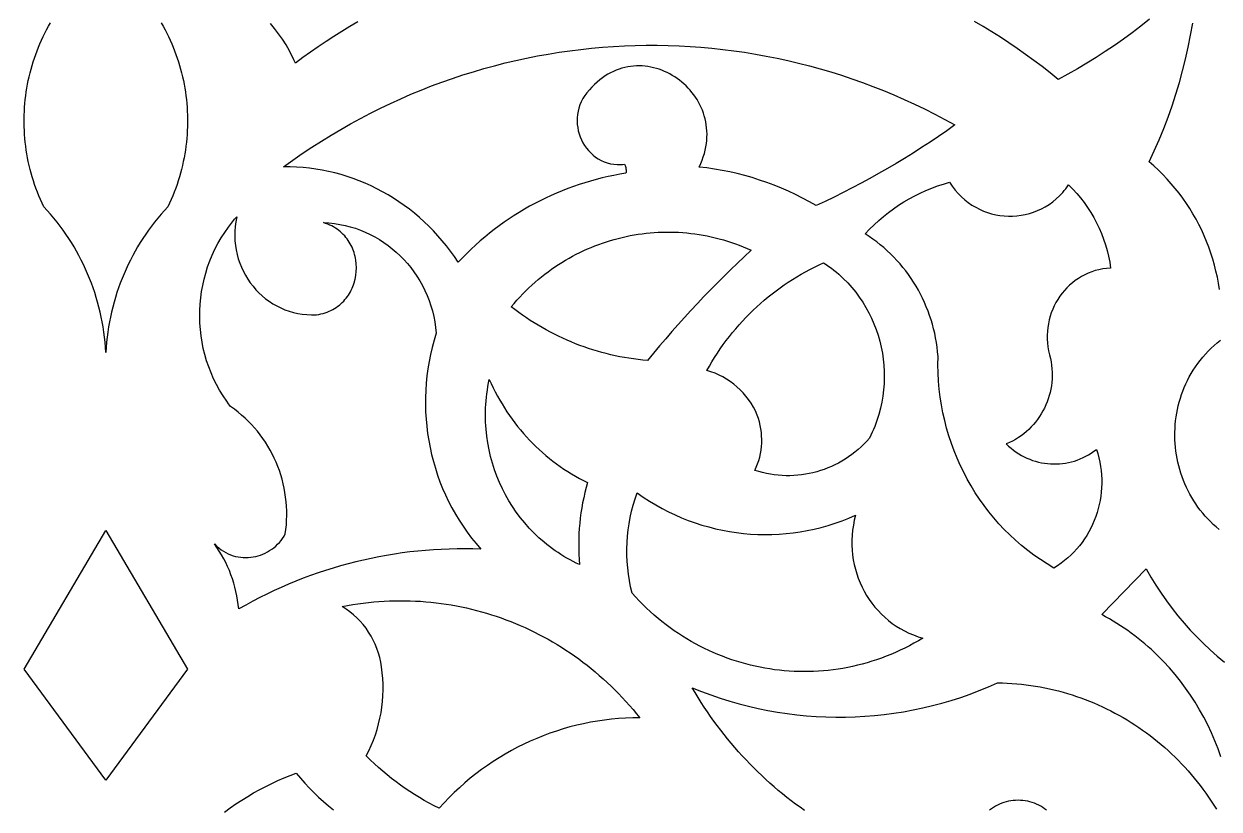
# Model space of a CAD drawing. Extents: x 1908 to 3442, y -299 to 721.
# Drawn here: x 3222.5 to 3283.7, y 173.3 to 213.5 of the extents above; entities that cross this region are included whole.
import ezdxf

# ---------------------------------------------------------------- set-up
doc = ezdxf.new("R2010")
doc.units = 0
doc.layers.add('BITMAP_LAYER', color=18, linetype='CONTINUOUS')

msp = doc.modelspace()

# ---------------------------------------------------------------- linework, layer by layer
at = {"layer": 'BITMAP_LAYER'}
msp.add_lwpolyline([(3226.678, 292.446, 0.414214), (3151.678, 217.446, 0.414214), (3226.678, 142.446, 0.414214), (3301.678, 217.446, 0.414214)], format="xyb", close=True, dxfattribs=at)
for points in [[(3229.517, 213.56), (3229.615, 213.387), (3229.71, 213.212), (3229.801, 213.035), (3229.888, 212.857), (3229.971, 212.677), (3230.051, 212.495), (3230.128, 212.312), (3230.2, 212.128), (3230.269, 211.942), (3230.334, 211.755), (3230.395, 211.567), (3230.453, 211.378), (3230.507, 211.187), (3230.557, 210.996), (3230.604, 210.803), (3230.646, 210.61), (3230.685, 210.415), (3230.72, 210.22), (3230.751, 210.025), (3230.778, 209.828), (3230.802, 209.632), (3230.822, 209.434), (3230.837, 209.236), (3230.849, 209.038), (3230.857, 208.839), (3230.861, 208.64), (3230.862, 208.441), (3230.858, 208.242), (3230.85, 208.043), (3230.838, 207.843), (3230.823, 207.644), (3230.803, 207.445), (3230.78, 207.246), (3230.752, 207.047), (3230.72, 206.849), (3230.685, 206.651), (3230.645, 206.453), (3230.601, 206.256), (3230.554, 206.059), (3230.502, 205.863), (3230.446, 205.668), (3230.386, 205.474), (3230.322, 205.28), (3230.254, 205.087), (3230.181, 204.895), (3230.105, 204.704), (3230.024, 204.514), (3229.939, 204.326), (3229.85, 204.138), (3229.675, 203.948), (3229.504, 203.755), (3229.337, 203.558), (3229.176, 203.357), (3229.018, 203.153), (3228.866, 202.946), (3228.718, 202.736), (3228.576, 202.522), (3228.437, 202.305), (3228.304, 202.086), (3228.176, 201.863), (3228.053, 201.638), (3227.934, 201.409), (3227.821, 201.179), (3227.712, 200.946), (3227.609, 200.71), (3227.511, 200.472), (3227.418, 200.232), (3227.33, 199.989), (3227.247, 199.745), (3227.17, 199.499), (3227.098, 199.25), (3227.031, 199), (3226.97, 198.748), (3226.914, 198.495), (3226.864, 198.24), (3226.819, 197.984), (3226.78, 197.726), (3226.746, 197.467), (3226.718, 197.207), (3226.695, 196.946), (3226.678, 196.684), (3226.66, 196.946), (3226.638, 197.207), (3226.61, 197.467), (3226.576, 197.726), (3226.537, 197.984), (3226.492, 198.24), (3226.441, 198.495), (3226.385, 198.748), (3226.324, 199), (3226.258, 199.25), (3226.186, 199.499), (3226.108, 199.745), (3226.026, 199.989), (3225.938, 200.232), (3225.845, 200.472), (3225.747, 200.71), (3225.643, 200.946), (3225.535, 201.179), (3225.421, 201.409), (3225.303, 201.638), (3225.18, 201.863), (3225.051, 202.086), (3224.918, 202.305), (3224.78, 202.522), (3224.637, 202.736), (3224.489, 202.946), (3224.337, 203.153), (3224.18, 203.357), (3224.018, 203.558), (3223.852, 203.755), (3223.681, 203.948), (3223.505, 204.138), (3223.416, 204.326), (3223.332, 204.514), (3223.251, 204.704), (3223.174, 204.895), (3223.102, 205.087), (3223.034, 205.28), (3222.97, 205.474), (3222.91, 205.668), (3222.854, 205.863), (3222.802, 206.059), (3222.754, 206.256), (3222.71, 206.453), (3222.671, 206.651), (3222.635, 206.849), (3222.604, 207.047), (3222.576, 207.246), (3222.552, 207.445), (3222.533, 207.644), (3222.517, 207.843), (3222.506, 208.043), (3222.498, 208.242), (3222.494, 208.441), (3222.494, 208.64), (3222.498, 208.839), (3222.506, 209.038), (3222.518, 209.236), (3222.534, 209.434), (3222.554, 209.632), (3222.577, 209.828), (3222.604, 210.025), (3222.636, 210.22), (3222.671, 210.415), (3222.709, 210.61), (3222.752, 210.803), (3222.798, 210.996), (3222.849, 211.187), (3222.902, 211.378), (3222.96, 211.567), (3223.022, 211.755), (3223.087, 211.942), (3223.155, 212.128), (3223.228, 212.312), (3223.304, 212.495), (3223.384, 212.677), (3223.468, 212.857), (3223.555, 213.035), (3223.646, 213.212), (3223.74, 213.387), (3223.838, 213.56)], [(3239.577, 213.615), (3239.166, 213.373), (3238.758, 213.125), (3238.354, 212.87), (3237.953, 212.609), (3237.555, 212.342), (3237.161, 212.068), (3236.77, 211.788), (3236.383, 211.502), (3236.31, 211.663), (3236.234, 211.822), (3236.156, 211.979), (3236.074, 212.133), (3235.902, 212.433), (3235.718, 212.723), (3235.523, 213.004), (3235.318, 213.273), (3235.102, 213.532)], [(3280.109, 213.745), (3279.669, 213.396), (3279.222, 213.056), (3278.769, 212.724), (3278.31, 212.402), (3277.845, 212.09), (3277.374, 211.786), (3276.897, 211.493), (3276.414, 211.208), (3275.926, 210.934), (3275.433, 210.669), (3275.023, 210.998), (3274.608, 211.321), (3274.189, 211.636), (3273.766, 211.943), (3273.339, 212.244), (3272.907, 212.537), (3272.472, 212.822), (3272.032, 213.1), (3271.589, 213.371), (3271.142, 213.633)], [(3283.691, 199.905), (3283.64, 200.221), (3283.581, 200.535), (3283.512, 200.847), (3283.434, 201.156), (3283.347, 201.463), (3283.251, 201.766), (3283.146, 202.066), (3283.032, 202.362), (3282.91, 202.654), (3282.779, 202.943), (3282.639, 203.227), (3282.491, 203.507), (3282.334, 203.782), (3282.169, 204.053), (3281.996, 204.318), (3281.815, 204.578), (3281.626, 204.833), (3281.429, 205.082), (3281.224, 205.325), (3281.011, 205.562), (3280.79, 205.793), (3280.562, 206.017), (3280.327, 206.235), (3280.084, 206.445), (3280.348, 207.008), (3280.598, 207.578), (3280.834, 208.153), (3281.056, 208.734), (3281.264, 209.319), (3281.458, 209.91), (3281.638, 210.505), (3281.804, 211.105), (3281.955, 211.708), (3282.092, 212.316), (3282.215, 212.926), (3282.323, 213.541)], [(3283.681, 187.615), (3283.526, 187.743), (3283.376, 187.876), (3283.232, 188.013), (3283.092, 188.155), (3282.959, 188.301), (3282.83, 188.45), (3282.707, 188.604), (3282.589, 188.76), (3282.477, 188.921), (3282.37, 189.084), (3282.269, 189.251), (3282.173, 189.421), (3282.083, 189.593), (3281.998, 189.769), (3281.919, 189.946), (3281.846, 190.126), (3281.778, 190.308), (3281.715, 190.492), (3281.659, 190.678), (3281.608, 190.865), (3281.562, 191.054), (3281.523, 191.244), (3281.489, 191.436), (3281.461, 191.628), (3281.439, 191.821), (3281.422, 192.015), (3281.412, 192.209), (3281.407, 192.404), (3281.408, 192.598), (3281.415, 192.793), (3281.428, 192.988), (3281.447, 193.182), (3281.472, 193.376), (3281.503, 193.569), (3281.54, 193.761), (3281.583, 193.952), (3281.632, 194.142), (3281.687, 194.331), (3281.748, 194.519), (3281.816, 194.704), (3281.889, 194.888), (3281.969, 195.07), (3282.055, 195.25), (3282.147, 195.427), (3282.245, 195.602), (3282.35, 195.775), (3282.461, 195.944), (3282.578, 196.111), (3282.702, 196.274), (3282.832, 196.434), (3282.968, 196.591), (3283.111, 196.744), (3283.26, 196.893), (3283.416, 197.039), (3283.578, 197.18), (3283.746, 197.317)], [(3283.765, 175.96), (3283.617, 176.38), (3283.455, 176.794), (3283.28, 177.201), (3283.091, 177.602), (3282.89, 177.995), (3282.675, 178.381), (3282.448, 178.759), (3282.209, 179.129), (3281.957, 179.49), (3281.694, 179.843), (3281.418, 180.186), (3281.131, 180.52), (3280.832, 180.844), (3280.523, 181.157), (3280.364, 181.31), (3280.202, 181.46), (3280.037, 181.608), (3279.87, 181.752), (3279.7, 181.894), (3279.528, 182.033), (3279.353, 182.169), (3279.175, 182.302), (3278.995, 182.432), (3278.813, 182.559), (3278.627, 182.683), (3278.44, 182.803), (3278.25, 182.921), (3278.057, 183.035), (3277.862, 183.146), (3277.665, 183.254), (3279.93, 185.6), (3280.174, 185.176), (3280.43, 184.761), (3280.697, 184.355), (3280.976, 183.957), (3281.265, 183.569), (3281.565, 183.19), (3281.876, 182.82), (3282.197, 182.46), (3282.528, 182.11), (3282.868, 181.77), (3283.219, 181.441), (3283.579, 181.122), (3283.948, 180.815)], [(3262.446, 173.218), (3262.217, 173.381), (3261.99, 173.548), (3261.765, 173.719), (3261.543, 173.892), (3261.322, 174.069), (3261.105, 174.249), (3260.89, 174.433), (3260.677, 174.62), (3260.467, 174.81), (3260.259, 175.003), (3260.054, 175.2), (3259.852, 175.399), (3259.652, 175.602), (3259.455, 175.808), (3259.261, 176.017), (3259.069, 176.229), (3258.881, 176.444), (3258.695, 176.662), (3258.512, 176.884), (3258.332, 177.108), (3258.155, 177.335), (3257.981, 177.565), (3257.81, 177.798), (3257.642, 178.034), (3257.478, 178.273), (3257.316, 178.514), (3257.158, 178.758), (3257.003, 179.006), (3256.851, 179.255), (3256.702, 179.508), (3257.176, 179.318), (3257.652, 179.141), (3258.132, 178.977), (3258.615, 178.825), (3259.1, 178.686), (3259.587, 178.56), (3260.077, 178.447), (3260.569, 178.347), (3261.062, 178.259), (3261.556, 178.184), (3262.052, 178.122), (3262.549, 178.072), (3263.047, 178.036), (3263.545, 178.012), (3264.043, 178), (3264.542, 178.002), (3265.04, 178.016), (3265.538, 178.043), (3266.035, 178.083), (3266.531, 178.135), (3267.026, 178.2), (3267.52, 178.278), (3268.012, 178.369), (3268.503, 178.472), (3268.991, 178.588), (3269.477, 178.717), (3269.961, 178.858), (3270.442, 179.012), (3270.919, 179.179), (3271.394, 179.358), (3271.865, 179.55), (3272.333, 179.755), (3272.579, 179.75), (3272.824, 179.74), (3273.068, 179.726), (3273.311, 179.707), (3273.553, 179.684), (3273.794, 179.657), (3274.034, 179.624), (3274.274, 179.588), (3274.512, 179.547), (3274.748, 179.501), (3274.984, 179.452), (3275.218, 179.398), (3275.451, 179.34), (3275.683, 179.277), (3275.913, 179.211), (3276.142, 179.14), (3276.369, 179.065), (3276.594, 178.986), (3276.818, 178.904), (3277.041, 178.817), (3277.261, 178.726), (3277.48, 178.631), (3277.697, 178.532), (3277.912, 178.429), (3278.126, 178.323), (3278.337, 178.212), (3278.546, 178.098), (3278.753, 177.98), (3278.959, 177.858), (3279.162, 177.733), (3279.363, 177.604), (3279.561, 177.471), (3279.758, 177.335), (3279.952, 177.195), (3280.143, 177.052), (3280.333, 176.905), (3280.519, 176.755), (3280.703, 176.601), (3280.885, 176.444), (3281.064, 176.283), (3281.241, 176.119), (3281.414, 175.952), (3281.585, 175.782), (3281.753, 175.608), (3281.918, 175.431), (3282.081, 175.251), (3282.24, 175.068), (3282.397, 174.882), (3282.55, 174.692), (3282.7, 174.5), (3282.847, 174.304), (3282.991, 174.106), (3283.132, 173.905), (3283.269, 173.7), (3283.403, 173.493), (3283.534, 173.283)], [(3232.752, 173.135), (3233.042, 173.348), (3233.337, 173.552), (3233.636, 173.748), (3233.94, 173.936), (3234.246, 174.116), (3234.555, 174.287), (3234.865, 174.45), (3235.177, 174.603), (3235.488, 174.748), (3235.799, 174.884), (3236.109, 175.01), (3236.416, 175.127), (3236.636, 174.87), (3236.861, 174.62), (3237.093, 174.376), (3237.33, 174.138), (3237.573, 173.907), (3237.821, 173.682), (3238.075, 173.464), (3238.334, 173.253)], [(3274.837, 173.24), (3274.741, 173.31), (3274.642, 173.376), (3274.54, 173.437), (3274.435, 173.492), (3274.328, 173.543), (3274.217, 173.588), (3274.104, 173.628), (3273.988, 173.661), (3273.871, 173.69), (3273.751, 173.712), (3273.629, 173.728), (3273.505, 173.738), (3273.38, 173.741), (3273.255, 173.738), (3273.131, 173.728), (3273.009, 173.712), (3272.889, 173.69), (3272.772, 173.661), (3272.656, 173.628), (3272.543, 173.588), (3272.432, 173.543), (3272.325, 173.492), (3272.22, 173.437), (3272.118, 173.376), (3272.019, 173.31), (3271.923, 173.24)]]:
    msp.add_lwpolyline(points, dxfattribs=at)
for points in [[(3255.465, 212.404), (3256.025, 212.384), (3256.585, 212.354), (3257.145, 212.314), (3257.704, 212.265), (3258.263, 212.205), (3258.821, 212.135), (3259.378, 212.055), (3259.934, 211.964), (3260.489, 211.864), (3261.043, 211.754), (3261.596, 211.634), (3262.147, 211.504), (3262.696, 211.363), (3263.244, 211.213), (3263.79, 211.052), (3264.334, 210.881), (3264.875, 210.7), (3265.415, 210.509), (3265.952, 210.308), (3266.486, 210.097), (3267.018, 209.875), (3267.547, 209.644), (3268.074, 209.402), (3268.597, 209.15), (3269.117, 208.888), (3269.633, 208.616), (3270.147, 208.333), (3269.725, 208.035), (3269.301, 207.742), (3268.873, 207.455), (3268.442, 207.172), (3268.008, 206.895), (3267.571, 206.623), (3267.131, 206.357), (3266.688, 206.095), (3266.242, 205.839), (3265.793, 205.589), (3265.342, 205.344), (3264.887, 205.104), (3264.43, 204.87), (3263.971, 204.641), (3263.508, 204.418), (3263.043, 204.2), (3262.696, 204.398), (3262.343, 204.587), (3261.987, 204.766), (3261.626, 204.936), (3261.262, 205.095), (3260.894, 205.244), (3260.522, 205.384), (3260.148, 205.513), (3259.77, 205.633), (3259.389, 205.742), (3259.005, 205.841), (3258.619, 205.929), (3258.23, 206.007), (3257.839, 206.075), (3257.447, 206.133), (3257.052, 206.179), (3257.133, 206.353), (3257.204, 206.526), (3257.265, 206.698), (3257.318, 206.869), (3257.362, 207.039), (3257.397, 207.208), (3257.424, 207.375), (3257.442, 207.541), (3257.452, 207.706), (3257.455, 207.868), (3257.45, 208.029), (3257.437, 208.188), (3257.417, 208.344), (3257.39, 208.498), (3257.356, 208.65), (3257.316, 208.799), (3257.269, 208.945), (3257.216, 209.088), (3257.157, 209.229), (3257.092, 209.366), (3257.021, 209.5), (3256.944, 209.63), (3256.863, 209.757), (3256.776, 209.88), (3256.685, 209.999), (3256.589, 210.114), (3256.488, 210.225), (3256.383, 210.332), (3256.274, 210.434), (3256.161, 210.532), (3256.045, 210.625), (3255.925, 210.713), (3255.802, 210.796), (3255.675, 210.874), (3255.546, 210.947), (3255.414, 211.014), (3255.28, 211.076), (3255.143, 211.132), (3255.004, 211.182), (3254.863, 211.227), (3254.721, 211.265), (3254.577, 211.297), (3254.432, 211.322), (3254.286, 211.341), (3254.139, 211.353), (3253.991, 211.359), (3253.843, 211.357), (3253.694, 211.349), (3253.545, 211.333), (3253.397, 211.309), (3253.249, 211.279), (3253.101, 211.24), (3252.954, 211.194), (3252.807, 211.14), (3252.662, 211.078), (3252.519, 211.007), (3252.376, 210.928), (3252.236, 210.841), (3252.097, 210.745), (3251.96, 210.64), (3251.826, 210.527), (3251.694, 210.404), (3251.565, 210.272), (3251.439, 210.131), (3251.311, 209.986), (3251.199, 209.837), (3251.101, 209.682), (3251.018, 209.523), (3250.949, 209.362), (3250.894, 209.197), (3250.852, 209.031), (3250.823, 208.863), (3250.808, 208.696), (3250.804, 208.528), (3250.813, 208.361), (3250.834, 208.196), (3250.867, 208.033), (3250.91, 207.873), (3250.965, 207.717), (3251.029, 207.566), (3251.105, 207.419), (3251.19, 207.278), (3251.284, 207.144), (3251.388, 207.017), (3251.5, 206.898), (3251.622, 206.788), (3251.751, 206.687), (3251.888, 206.596), (3252.033, 206.516), (3252.185, 206.448), (3252.344, 206.391), (3252.51, 206.348), (3252.682, 206.317), (3252.859, 206.302), (3253.043, 206.301), (3253.136, 206.306), (3253.231, 206.316), (3253.257, 206.263), (3253.278, 206.208), (3253.294, 206.151), (3253.305, 206.093), (3253.311, 206.035), (3253.312, 205.976), (3253.308, 205.917), (3253.299, 205.859), (3252.994, 205.808), (3252.69, 205.752), (3252.387, 205.689), (3252.087, 205.619), (3251.788, 205.544), (3251.491, 205.462), (3251.196, 205.374), (3250.903, 205.28), (3250.612, 205.18), (3250.324, 205.074), (3250.037, 204.962), (3249.753, 204.844), (3249.472, 204.72), (3249.193, 204.59), (3248.917, 204.454), (3248.644, 204.313), (3248.373, 204.166), (3248.106, 204.013), (3247.841, 203.854), (3247.579, 203.691), (3247.321, 203.521), (3247.066, 203.346), (3246.814, 203.166), (3246.565, 202.98), (3246.32, 202.789), (3246.079, 202.592), (3245.841, 202.39), (3245.608, 202.183), (3245.378, 201.971), (3245.151, 201.754), (3244.929, 201.532), (3244.711, 201.304), (3244.521, 201.59), (3244.322, 201.868), (3244.116, 202.138), (3243.902, 202.401), (3243.682, 202.656), (3243.454, 202.903), (3243.22, 203.142), (3242.979, 203.373), (3242.732, 203.596), (3242.478, 203.811), (3242.219, 204.016), (3241.954, 204.214), (3241.683, 204.403), (3241.407, 204.583), (3241.127, 204.753), (3240.841, 204.915), (3240.55, 205.068), (3240.255, 205.212), (3239.956, 205.346), (3239.653, 205.471), (3239.346, 205.586), (3239.036, 205.691), (3238.722, 205.787), (3238.404, 205.872), (3238.084, 205.948), (3237.761, 206.013), (3237.436, 206.068), (3237.108, 206.113), (3236.778, 206.147), (3236.446, 206.17), (3236.112, 206.183), (3235.777, 206.185), (3236.254, 206.529), (3236.735, 206.864), (3237.221, 207.189), (3237.711, 207.504), (3238.206, 207.81), (3238.704, 208.106), (3239.206, 208.392), (3239.712, 208.668), (3240.222, 208.935), (3240.736, 209.191), (3241.252, 209.438), (3241.772, 209.676), (3242.296, 209.903), (3242.822, 210.121), (3243.351, 210.329), (3243.883, 210.527), (3244.417, 210.715), (3244.954, 210.893), (3245.494, 211.062), (3246.036, 211.221), (3246.579, 211.369), (3247.125, 211.508), (3247.673, 211.638), (3248.222, 211.757), (3248.773, 211.866), (3249.326, 211.966), (3249.88, 212.055), (3250.435, 212.135), (3250.991, 212.205), (3251.548, 212.264), (3252.106, 212.314), (3252.665, 212.354), (3253.224, 212.384), (3253.784, 212.404), (3254.344, 212.414), (3254.904, 212.414)], [(3269.938, 205.293), (3270.009, 205.192), (3270.156, 204.999), (3270.313, 204.82), (3270.478, 204.653), (3270.651, 204.499), (3270.831, 204.358), (3271.017, 204.23), (3271.209, 204.115), (3271.407, 204.012), (3271.609, 203.923), (3271.815, 203.846), (3272.025, 203.783), (3272.238, 203.733), (3272.452, 203.695), (3272.668, 203.671), (3272.885, 203.659), (3273.102, 203.661), (3273.319, 203.676), (3273.535, 203.704), (3273.75, 203.744), (3273.962, 203.798), (3274.171, 203.866), (3274.377, 203.946), (3274.578, 204.039), (3274.775, 204.146), (3274.967, 204.265), (3275.153, 204.398), (3275.332, 204.544), (3275.503, 204.704), (3275.667, 204.876), (3275.746, 204.968), (3275.823, 205.062), (3275.897, 205.16), (3275.969, 205.261), (3276.184, 205.047), (3276.389, 204.823), (3276.584, 204.592), (3276.768, 204.353), (3276.942, 204.106), (3277.106, 203.852), (3277.259, 203.591), (3277.4, 203.323), (3277.531, 203.05), (3277.65, 202.771), (3277.758, 202.487), (3277.854, 202.198), (3277.938, 201.904), (3278.01, 201.606), (3278.07, 201.304), (3278.117, 200.999), (3277.914, 200.984), (3277.716, 200.957), (3277.522, 200.919), (3277.333, 200.87), (3277.148, 200.81), (3276.969, 200.74), (3276.795, 200.66), (3276.627, 200.571), (3276.465, 200.472), (3276.309, 200.365), (3276.16, 200.249), (3276.017, 200.125), (3275.882, 199.994), (3275.753, 199.855), (3275.633, 199.71), (3275.52, 199.558), (3275.415, 199.4), (3275.318, 199.236), (3275.23, 199.067), (3275.151, 198.893), (3275.082, 198.714), (3275.021, 198.531), (3274.97, 198.344), (3274.93, 198.154), (3274.899, 197.961), (3274.879, 197.765), (3274.87, 197.567), (3274.871, 197.367), (3274.884, 197.165), (3274.909, 196.963), (3274.945, 196.759), (3274.994, 196.555), (3275.036, 196.378), (3275.071, 196.201), (3275.096, 196.024), (3275.114, 195.847), (3275.124, 195.671), (3275.125, 195.495), (3275.119, 195.321), (3275.105, 195.147), (3275.084, 194.975), (3275.055, 194.805), (3275.019, 194.637), (3274.975, 194.471), (3274.925, 194.307), (3274.867, 194.147), (3274.803, 193.989), (3274.732, 193.834), (3274.654, 193.683), (3274.57, 193.535), (3274.479, 193.392), (3274.382, 193.252), (3274.279, 193.117), (3274.17, 192.987), (3274.055, 192.862), (3273.935, 192.742), (3273.808, 192.627), (3273.676, 192.518), (3273.539, 192.415), (3273.397, 192.318), (3273.249, 192.228), (3273.096, 192.144), (3272.938, 192.067), (3272.776, 191.997), (3272.896, 191.882), (3273.02, 191.774), (3273.148, 191.673), (3273.28, 191.578), (3273.414, 191.491), (3273.551, 191.41), (3273.691, 191.335), (3273.834, 191.268), (3273.979, 191.207), (3274.126, 191.153), (3274.274, 191.106), (3274.424, 191.066), (3274.576, 191.032), (3274.728, 191.006), (3274.881, 190.986), (3275.035, 190.973), (3275.19, 190.967), (3275.344, 190.968), (3275.499, 190.976), (3275.653, 190.991), (3275.807, 191.013), (3275.959, 191.042), (3276.111, 191.078), (3276.262, 191.12), (3276.411, 191.17), (3276.559, 191.227), (3276.704, 191.291), (3276.848, 191.362), (3276.989, 191.44), (3277.127, 191.525), (3277.263, 191.618), (3277.395, 191.717), (3277.463, 191.5), (3277.52, 191.282), (3277.568, 191.064), (3277.607, 190.844), (3277.636, 190.625), (3277.655, 190.405), (3277.666, 190.186), (3277.667, 189.967), (3277.659, 189.749), (3277.642, 189.532), (3277.617, 189.317), (3277.582, 189.104), (3277.539, 188.892), (3277.488, 188.683), (3277.428, 188.476), (3277.36, 188.272), (3277.283, 188.072), (3277.198, 187.875), (3277.106, 187.681), (3277.005, 187.492), (3276.897, 187.307), (3276.78, 187.126), (3276.657, 186.951), (3276.525, 186.78), (3276.387, 186.615), (3276.241, 186.456), (3276.087, 186.303), (3275.927, 186.156), (3275.76, 186.016), (3275.586, 185.882), (3275.405, 185.756), (3275.217, 185.637), (3274.867, 185.847), (3274.526, 186.068), (3274.194, 186.3), (3273.871, 186.543), (3273.558, 186.797), (3273.254, 187.06), (3272.96, 187.334), (3272.676, 187.617), (3272.402, 187.909), (3272.139, 188.21), (3271.885, 188.52), (3271.643, 188.838), (3271.411, 189.165), (3271.19, 189.498), (3270.98, 189.84), (3270.782, 190.188), (3270.595, 190.543), (3270.42, 190.904), (3270.256, 191.272), (3270.105, 191.645), (3269.965, 192.024), (3269.838, 192.408), (3269.724, 192.797), (3269.622, 193.191), (3269.533, 193.588), (3269.457, 193.99), (3269.394, 194.395), (3269.345, 194.804), (3269.309, 195.215), (3269.287, 195.629), (3269.278, 196.046), (3269.284, 196.465), (3269.263, 196.707), (3269.235, 196.948), (3269.2, 197.188), (3269.158, 197.425), (3269.11, 197.66), (3269.055, 197.894), (3268.993, 198.124), (3268.925, 198.353), (3268.85, 198.579), (3268.77, 198.802), (3268.683, 199.022), (3268.589, 199.239), (3268.49, 199.454), (3268.385, 199.665), (3268.274, 199.872), (3268.156, 200.076), (3268.034, 200.276), (3267.905, 200.473), (3267.771, 200.666), (3267.632, 200.854), (3267.487, 201.039), (3267.336, 201.219), (3267.181, 201.394), (3267.02, 201.565), (3266.854, 201.731), (3266.683, 201.893), (3266.507, 202.049), (3266.326, 202.2), (3266.141, 202.346), (3265.95, 202.487), (3265.755, 202.622), (3265.556, 202.751), (3265.779, 202.987), (3266.01, 203.215), (3266.247, 203.434), (3266.492, 203.644), (3266.743, 203.844), (3267, 204.035), (3267.264, 204.217), (3267.533, 204.389), (3267.808, 204.551), (3268.089, 204.703), (3268.375, 204.845), (3268.665, 204.977), (3268.96, 205.098), (3269.26, 205.209), (3269.563, 205.308), (3269.871, 205.397)], [(3233.33, 203.379), (3233.298, 203.131), (3233.28, 202.885), (3233.277, 202.642), (3233.288, 202.402), (3233.312, 202.164), (3233.349, 201.931), (3233.399, 201.701), (3233.461, 201.476), (3233.535, 201.256), (3233.621, 201.042), (3233.718, 200.833), (3233.826, 200.631), (3233.945, 200.436), (3234.074, 200.248), (3234.213, 200.068), (3234.361, 199.896), (3234.518, 199.733), (3234.683, 199.579), (3234.857, 199.434), (3235.04, 199.3), (3235.229, 199.176), (3235.426, 199.063), (3235.629, 198.961), (3235.839, 198.871), (3236.056, 198.794), (3236.277, 198.73), (3236.505, 198.678), (3236.737, 198.641), (3236.974, 198.617), (3237.214, 198.608), (3237.459, 198.614), (3237.576, 198.632), (3237.689, 198.654), (3237.799, 198.681), (3237.905, 198.712), (3238.008, 198.748), (3238.108, 198.788), (3238.204, 198.832), (3238.298, 198.88), (3238.387, 198.931), (3238.474, 198.986), (3238.557, 199.045), (3238.636, 199.107), (3238.712, 199.172), (3238.785, 199.24), (3238.854, 199.311), (3238.92, 199.385), (3238.983, 199.461), (3239.042, 199.54), (3239.097, 199.621), (3239.149, 199.705), (3239.197, 199.79), (3239.242, 199.877), (3239.284, 199.966), (3239.322, 200.056), (3239.356, 200.148), (3239.387, 200.242), (3239.438, 200.432), (3239.474, 200.625), (3239.496, 200.821), (3239.504, 201.017), (3239.497, 201.214), (3239.475, 201.41), (3239.459, 201.507), (3239.439, 201.603), (3239.415, 201.699), (3239.387, 201.793), (3239.356, 201.887), (3239.321, 201.979), (3239.282, 202.07), (3239.24, 202.159), (3239.193, 202.246), (3239.143, 202.332), (3239.089, 202.415), (3239.032, 202.496), (3238.97, 202.575), (3238.905, 202.652), (3238.835, 202.726), (3238.762, 202.797), (3238.685, 202.866), (3238.604, 202.931), (3238.52, 202.993), (3238.431, 203.052), (3238.338, 203.108), (3238.242, 203.16), (3238.141, 203.208), (3238.037, 203.252), (3237.929, 203.293), (3237.816, 203.329), (3238.099, 203.313), (3238.378, 203.283), (3238.654, 203.241), (3238.925, 203.186), (3239.191, 203.118), (3239.453, 203.038), (3239.71, 202.946), (3239.962, 202.843), (3240.208, 202.728), (3240.448, 202.602), (3240.681, 202.466), (3240.908, 202.319), (3241.128, 202.163), (3241.341, 201.996), (3241.547, 201.82), (3241.744, 201.635), (3241.934, 201.44), (3242.115, 201.238), (3242.287, 201.027), (3242.451, 200.808), (3242.605, 200.581), (3242.749, 200.347), (3242.883, 200.106), (3243.007, 199.858), (3243.121, 199.604), (3243.223, 199.343), (3243.315, 199.076), (3243.395, 198.804), (3243.463, 198.527), (3243.519, 198.245), (3243.563, 197.957), (3243.594, 197.666), (3243.483, 197.305), (3243.385, 196.941), (3243.3, 196.576), (3243.226, 196.21), (3243.165, 195.842), (3243.115, 195.474), (3243.078, 195.105), (3243.053, 194.735), (3243.04, 194.366), (3243.038, 193.998), (3243.048, 193.63), (3243.07, 193.263), (3243.104, 192.897), (3243.149, 192.533), (3243.206, 192.171), (3243.274, 191.811), (3243.354, 191.454), (3243.445, 191.099), (3243.547, 190.748), (3243.661, 190.4), (3243.785, 190.056), (3243.921, 189.716), (3244.068, 189.38), (3244.226, 189.049), (3244.395, 188.722), (3244.574, 188.401), (3244.764, 188.086), (3244.966, 187.776), (3245.177, 187.473), (3245.4, 187.176), (3245.632, 186.886), (3245.876, 186.603), (3245.47, 186.615), (3245.065, 186.621), (3244.661, 186.62), (3244.257, 186.611), (3243.853, 186.595), (3243.45, 186.572), (3243.048, 186.542), (3242.647, 186.505), (3242.246, 186.461), (3241.847, 186.409), (3241.448, 186.351), (3241.051, 186.286), (3240.655, 186.214), (3240.26, 186.134), (3239.867, 186.048), (3239.475, 185.955), (3239.085, 185.855), (3238.696, 185.748), (3238.31, 185.634), (3237.925, 185.514), (3237.542, 185.386), (3237.161, 185.252), (3236.782, 185.111), (3236.405, 184.963), (3236.031, 184.809), (3235.659, 184.648), (3235.289, 184.48), (3234.922, 184.306), (3234.558, 184.124), (3234.196, 183.937), (3233.837, 183.742), (3233.481, 183.541), (3233.457, 183.767), (3233.426, 183.992), (3233.387, 184.214), (3233.34, 184.435), (3233.287, 184.654), (3233.226, 184.87), (3233.158, 185.085), (3233.083, 185.296), (3233.001, 185.505), (3232.912, 185.71), (3232.816, 185.913), (3232.713, 186.112), (3232.604, 186.308), (3232.488, 186.499), (3232.366, 186.687), (3232.236, 186.871), (3232.347, 186.764), (3232.46, 186.667), (3232.577, 186.578), (3232.696, 186.499), (3232.818, 186.429), (3232.942, 186.368), (3233.068, 186.315), (3233.195, 186.271), (3233.323, 186.235), (3233.452, 186.207), (3233.582, 186.188), (3233.712, 186.176), (3233.842, 186.172), (3233.971, 186.176), (3234.1, 186.187), (3234.227, 186.206), (3234.353, 186.231), (3234.478, 186.264), (3234.6, 186.304), (3234.721, 186.35), (3234.838, 186.403), (3234.953, 186.463), (3235.064, 186.529), (3235.172, 186.601), (3235.276, 186.679), (3235.375, 186.763), (3235.47, 186.852), (3235.561, 186.947), (3235.646, 187.048), (3235.725, 187.154), (3235.799, 187.265), (3235.867, 187.381), (3235.898, 187.619), (3235.921, 187.857), (3235.935, 188.094), (3235.941, 188.331), (3235.939, 188.568), (3235.928, 188.803), (3235.91, 189.037), (3235.883, 189.27), (3235.849, 189.502), (3235.807, 189.731), (3235.757, 189.959), (3235.699, 190.184), (3235.634, 190.407), (3235.561, 190.628), (3235.481, 190.845), (3235.394, 191.06), (3235.299, 191.271), (3235.197, 191.479), (3235.088, 191.683), (3234.973, 191.883), (3234.85, 192.079), (3234.72, 192.271), (3234.584, 192.458), (3234.441, 192.641), (3234.291, 192.819), (3234.135, 192.991), (3233.972, 193.158), (3233.803, 193.32), (3233.628, 193.476), (3233.447, 193.626), (3233.26, 193.769), (3233.066, 193.907), (3232.964, 194.042), (3232.865, 194.18), (3232.677, 194.46), (3232.503, 194.746), (3232.343, 195.039), (3232.196, 195.336), (3232.063, 195.639), (3231.944, 195.946), (3231.839, 196.257), (3231.747, 196.571), (3231.669, 196.889), (3231.605, 197.208), (3231.554, 197.53), (3231.517, 197.853), (3231.493, 198.177), (3231.483, 198.502), (3231.487, 198.827), (3231.504, 199.151), (3231.535, 199.474), (3231.579, 199.796), (3231.637, 200.116), (3231.708, 200.433), (3231.793, 200.748), (3231.891, 201.059), (3232.002, 201.366), (3232.127, 201.669), (3232.266, 201.968), (3232.418, 202.26), (3232.583, 202.547), (3232.762, 202.828), (3232.954, 203.102), (3233.159, 203.369), (3233.266, 203.499), (3233.377, 203.627)], [(3255.585, 202.848), (3255.794, 202.843), (3256.003, 202.834), (3256.212, 202.82), (3256.421, 202.802), (3256.63, 202.78), (3256.839, 202.754), (3257.048, 202.723), (3257.256, 202.688), (3257.464, 202.648), (3257.672, 202.604), (3257.879, 202.556), (3258.085, 202.503), (3258.291, 202.445), (3258.497, 202.383), (3258.702, 202.317), (3258.906, 202.246), (3259.109, 202.17), (3259.311, 202.091), (3259.512, 202.006), (3259.713, 201.917), (3259.359, 201.586), (3259.009, 201.252), (3258.661, 200.915), (3258.316, 200.576), (3257.974, 200.233), (3257.634, 199.887), (3257.298, 199.538), (3256.964, 199.186), (3256.633, 198.831), (3256.306, 198.474), (3255.981, 198.113), (3255.659, 197.75), (3255.34, 197.384), (3255.024, 197.015), (3254.711, 196.643), (3254.401, 196.268), (3254.164, 196.29), (3253.928, 196.316), (3253.693, 196.347), (3253.459, 196.382), (3253.225, 196.421), (3252.992, 196.464), (3252.761, 196.512), (3252.53, 196.564), (3252.3, 196.62), (3252.072, 196.68), (3251.844, 196.745), (3251.618, 196.813), (3251.393, 196.886), (3251.17, 196.963), (3250.948, 197.043), (3250.727, 197.128), (3250.508, 197.217), (3250.29, 197.31), (3250.074, 197.407), (3249.86, 197.508), (3249.647, 197.612), (3249.436, 197.721), (3249.226, 197.834), (3249.019, 197.95), (3248.814, 198.07), (3248.61, 198.195), (3248.408, 198.323), (3248.209, 198.455), (3248.012, 198.59), (3247.816, 198.729), (3247.623, 198.873), (3247.433, 199.019), (3247.576, 199.19), (3247.722, 199.356), (3247.871, 199.519), (3248.022, 199.678), (3248.176, 199.833), (3248.333, 199.985), (3248.492, 200.133), (3248.654, 200.277), (3248.818, 200.418), (3248.985, 200.554), (3249.153, 200.687), (3249.324, 200.816), (3249.497, 200.941), (3249.672, 201.063), (3249.849, 201.18), (3250.029, 201.294), (3250.21, 201.404), (3250.392, 201.51), (3250.577, 201.612), (3250.763, 201.71), (3250.951, 201.804), (3251.141, 201.894), (3251.332, 201.98), (3251.524, 202.062), (3251.718, 202.141), (3251.913, 202.215), (3252.11, 202.285), (3252.307, 202.351), (3252.506, 202.413), (3252.706, 202.471), (3252.907, 202.525), (3253.109, 202.575), (3253.312, 202.621), (3253.516, 202.662), (3253.72, 202.7), (3253.925, 202.733), (3254.131, 202.762), (3254.338, 202.787), (3254.545, 202.808), (3254.752, 202.824), (3254.96, 202.836), (3255.168, 202.844), (3255.377, 202.848)], [(3263.561, 201.178), (3263.694, 201.085), (3263.824, 200.989), (3263.951, 200.89), (3264.076, 200.789), (3264.198, 200.684), (3264.433, 200.468), (3264.656, 200.243), (3264.867, 200.007), (3265.066, 199.764), (3265.253, 199.511), (3265.428, 199.251), (3265.591, 198.984), (3265.741, 198.71), (3265.879, 198.43), (3266.003, 198.144), (3266.115, 197.853), (3266.214, 197.557), (3266.3, 197.256), (3266.372, 196.952), (3266.431, 196.645), (3266.477, 196.335), (3266.508, 196.023), (3266.526, 195.709), (3266.53, 195.394), (3266.52, 195.079), (3266.496, 194.763), (3266.458, 194.447), (3266.404, 194.133), (3266.337, 193.819), (3266.254, 193.508), (3266.208, 193.353), (3266.157, 193.198), (3266.103, 193.045), (3266.045, 192.892), (3265.983, 192.74), (3265.917, 192.589), (3265.848, 192.439), (3265.775, 192.29), (3265.634, 192.134), (3265.488, 191.984), (3265.339, 191.841), (3265.185, 191.704), (3265.027, 191.573), (3264.865, 191.449), (3264.699, 191.331), (3264.53, 191.22), (3264.357, 191.115), (3264.182, 191.017), (3264.003, 190.926), (3263.822, 190.841), (3263.638, 190.763), (3263.452, 190.692), (3263.263, 190.628), (3263.073, 190.571), (3262.881, 190.52), (3262.687, 190.477), (3262.491, 190.441), (3262.295, 190.411), (3262.097, 190.39), (3261.898, 190.375), (3261.699, 190.367), (3261.499, 190.367), (3261.299, 190.375), (3261.098, 190.39), (3260.898, 190.412), (3260.698, 190.442), (3260.498, 190.479), (3260.299, 190.524), (3260.1, 190.577), (3259.903, 190.638), (3259.978, 190.805), (3260.045, 190.976), (3260.102, 191.149), (3260.151, 191.324), (3260.19, 191.502), (3260.221, 191.681), (3260.242, 191.861), (3260.255, 192.042), (3260.258, 192.223), (3260.253, 192.404), (3260.238, 192.586), (3260.214, 192.766), (3260.181, 192.945), (3260.139, 193.123), (3260.088, 193.299), (3260.027, 193.473), (3259.932, 193.682), (3259.827, 193.883), (3259.711, 194.077), (3259.585, 194.263), (3259.45, 194.441), (3259.305, 194.61), (3259.152, 194.77), (3258.99, 194.921), (3258.82, 195.062), (3258.643, 195.193), (3258.459, 195.314), (3258.268, 195.424), (3258.07, 195.523), (3257.867, 195.611), (3257.658, 195.687), (3257.445, 195.75), (3257.574, 195.98), (3257.708, 196.206), (3257.846, 196.429), (3257.989, 196.649), (3258.135, 196.866), (3258.286, 197.079), (3258.44, 197.289), (3258.598, 197.495), (3258.761, 197.698), (3258.927, 197.898), (3259.096, 198.093), (3259.27, 198.285), (3259.447, 198.473), (3259.628, 198.658), (3259.812, 198.838), (3260, 199.015), (3260.191, 199.188), (3260.385, 199.357), (3260.583, 199.521), (3260.784, 199.682), (3260.988, 199.838), (3261.195, 199.991), (3261.405, 200.139), (3261.618, 200.282), (3261.834, 200.421), (3262.053, 200.556), (3262.275, 200.686), (3262.5, 200.812), (3262.727, 200.933), (3262.957, 201.05), (3263.19, 201.162), (3263.425, 201.269)], [(3246.407, 195.082), (3246.509, 194.868), (3246.615, 194.657), (3246.726, 194.449), (3246.841, 194.244), (3246.96, 194.041), (3247.083, 193.842), (3247.21, 193.646), (3247.342, 193.453), (3247.477, 193.263), (3247.616, 193.076), (3247.759, 192.892), (3247.906, 192.712), (3248.056, 192.536), (3248.21, 192.362), (3248.368, 192.193), (3248.529, 192.027), (3248.694, 191.865), (3248.862, 191.706), (3249.034, 191.551), (3249.208, 191.4), (3249.387, 191.253), (3249.568, 191.11), (3249.752, 190.971), (3249.94, 190.836), (3250.13, 190.705), (3250.324, 190.579), (3250.52, 190.457), (3250.719, 190.339), (3250.921, 190.225), (3251.126, 190.116), (3251.333, 190.012), (3251.264, 189.756), (3251.2, 189.499), (3251.142, 189.241), (3251.089, 188.981), (3251.043, 188.72), (3251.003, 188.459), (3250.968, 188.197), (3250.94, 187.934), (3250.918, 187.67), (3250.901, 187.406), (3250.891, 187.141), (3250.886, 186.876), (3250.888, 186.611), (3250.895, 186.346), (3250.909, 186.081), (3250.928, 185.816), (3250.764, 185.893), (3250.602, 185.974), (3250.443, 186.058), (3250.285, 186.145), (3250.131, 186.236), (3249.979, 186.33), (3249.829, 186.426), (3249.682, 186.526), (3249.537, 186.629), (3249.395, 186.735), (3249.256, 186.844), (3249.119, 186.956), (3248.853, 187.187), (3248.599, 187.43), (3248.355, 187.682), (3248.123, 187.945), (3247.902, 188.216), (3247.693, 188.497), (3247.496, 188.786), (3247.311, 189.083), (3247.138, 189.388), (3246.978, 189.7), (3246.831, 190.019), (3246.697, 190.344), (3246.576, 190.674), (3246.469, 191.01), (3246.375, 191.351), (3246.295, 191.697), (3246.229, 192.046), (3246.178, 192.399), (3246.141, 192.755), (3246.128, 192.934), (3246.119, 193.114), (3246.114, 193.294), (3246.112, 193.475), (3246.114, 193.656), (3246.12, 193.838), (3246.13, 194.02), (3246.144, 194.202), (3246.162, 194.385), (3246.183, 194.567), (3246.209, 194.75), (3246.238, 194.933), (3246.272, 195.116), (3246.309, 195.298)], [(3254.19, 189.267), (3254.506, 189.063), (3254.827, 188.87), (3255.153, 188.689), (3255.483, 188.519), (3255.817, 188.36), (3256.155, 188.213), (3256.497, 188.077), (3256.842, 187.953), (3257.19, 187.841), (3257.541, 187.74), (3257.894, 187.65), (3258.25, 187.572), (3258.607, 187.506), (3258.967, 187.452), (3259.327, 187.409), (3259.689, 187.378), (3260.052, 187.359), (3260.415, 187.351), (3260.778, 187.356), (3261.142, 187.372), (3261.505, 187.4), (3261.867, 187.44), (3262.229, 187.492), (3262.59, 187.556), (3262.949, 187.632), (3263.307, 187.72), (3263.663, 187.82), (3264.017, 187.932), (3264.368, 188.057), (3264.716, 188.193), (3265.062, 188.342), (3264.997, 188.086), (3264.946, 187.83), (3264.908, 187.574), (3264.883, 187.318), (3264.871, 187.064), (3264.871, 186.811), (3264.883, 186.559), (3264.907, 186.31), (3264.943, 186.064), (3264.991, 185.82), (3265.049, 185.58), (3265.119, 185.344), (3265.2, 185.112), (3265.292, 184.884), (3265.394, 184.662), (3265.506, 184.445), (3265.628, 184.234), (3265.76, 184.029), (3265.901, 183.831), (3266.052, 183.64), (3266.211, 183.456), (3266.38, 183.281), (3266.557, 183.113), (3266.743, 182.955), (3266.937, 182.805), (3267.139, 182.665), (3267.349, 182.535), (3267.566, 182.415), (3267.79, 182.306), (3268.022, 182.209), (3268.26, 182.122), (3268.505, 182.048), (3268.276, 181.911), (3268.045, 181.781), (3267.813, 181.656), (3267.578, 181.536), (3267.342, 181.423), (3267.105, 181.315), (3266.865, 181.213), (3266.625, 181.116), (3266.383, 181.025), (3266.14, 180.94), (3265.896, 180.86), (3265.651, 180.786), (3265.405, 180.718), (3265.158, 180.655), (3264.911, 180.598), (3264.662, 180.546), (3264.413, 180.5), (3264.164, 180.46), (3263.914, 180.425), (3263.664, 180.395), (3263.413, 180.371), (3263.163, 180.353), (3262.912, 180.34), (3262.661, 180.332), (3262.41, 180.33), (3262.16, 180.333), (3261.91, 180.342), (3261.66, 180.356), (3261.41, 180.376), (3261.161, 180.401), (3260.913, 180.431), (3260.665, 180.467), (3260.418, 180.508), (3260.172, 180.554), (3259.927, 180.606), (3259.683, 180.663), (3259.44, 180.725), (3259.199, 180.792), (3258.958, 180.865), (3258.719, 180.943), (3258.481, 181.026), (3258.245, 181.115), (3258.011, 181.208), (3257.778, 181.307), (3257.547, 181.411), (3257.318, 181.521), (3257.091, 181.635), (3256.866, 181.755), (3256.643, 181.879), (3256.423, 182.009), (3256.204, 182.144), (3255.988, 182.284), (3255.775, 182.429), (3255.564, 182.579), (3255.356, 182.734), (3255.15, 182.894), (3254.948, 183.06), (3254.748, 183.23), (3254.551, 183.405), (3254.358, 183.585), (3254.167, 183.77), (3253.98, 183.961), (3253.796, 184.156), (3253.616, 184.356), (3253.542, 184.675), (3253.48, 184.996), (3253.43, 185.318), (3253.393, 185.642), (3253.367, 185.966), (3253.354, 186.291), (3253.352, 186.616), (3253.363, 186.941), (3253.386, 187.264), (3253.42, 187.587), (3253.467, 187.909), (3253.526, 188.229), (3253.596, 188.546), (3253.679, 188.861), (3253.773, 189.174), (3253.879, 189.483)], [(3230.853, 180.45), (3226.678, 174.774), (3222.502, 180.45), (3226.678, 187.561)], [(3241.993, 183.965), (3242.259, 183.959), (3242.525, 183.948), (3242.79, 183.933), (3243.054, 183.913), (3243.318, 183.889), (3243.581, 183.86), (3243.843, 183.827), (3244.105, 183.789), (3244.365, 183.747), (3244.625, 183.7), (3244.884, 183.649), (3245.142, 183.593), (3245.398, 183.533), (3245.654, 183.468), (3245.908, 183.399), (3246.162, 183.326), (3246.414, 183.249), (3246.664, 183.167), (3246.913, 183.081), (3247.161, 182.99), (3247.408, 182.895), (3247.652, 182.797), (3247.896, 182.693), (3248.137, 182.586), (3248.377, 182.475), (3248.615, 182.359), (3248.851, 182.239), (3249.086, 182.115), (3249.318, 181.987), (3249.549, 181.855), (3249.778, 181.719), (3250.004, 181.579), (3250.229, 181.435), (3250.451, 181.287), (3250.671, 181.135), (3250.888, 180.979), (3251.104, 180.819), (3251.317, 180.655), (3251.527, 180.487), (3251.735, 180.316), (3251.941, 180.14), (3252.144, 179.961), (3252.344, 179.778), (3252.542, 179.591), (3252.736, 179.4), (3252.928, 179.206), (3253.118, 179.007), (3253.304, 178.806), (3253.487, 178.6), (3253.667, 178.391), (3253.844, 178.178), (3254.018, 177.961), (3253.653, 177.958), (3253.289, 177.946), (3252.926, 177.923), (3252.565, 177.891), (3252.206, 177.849), (3251.848, 177.797), (3251.492, 177.736), (3251.139, 177.665), (3250.787, 177.585), (3250.439, 177.496), (3250.093, 177.398), (3249.75, 177.29), (3249.41, 177.174), (3249.073, 177.048), (3248.739, 176.913), (3248.409, 176.77), (3248.082, 176.618), (3247.76, 176.457), (3247.441, 176.287), (3247.127, 176.109), (3246.817, 175.923), (3246.511, 175.728), (3246.211, 175.525), (3245.915, 175.314), (3245.624, 175.094), (3245.338, 174.866), (3245.057, 174.631), (3244.782, 174.387), (3244.513, 174.136), (3244.25, 173.876), (3243.992, 173.609), (3243.741, 173.335), (3243.484, 173.464), (3243.229, 173.598), (3242.977, 173.738), (3242.729, 173.883), (3242.483, 174.033), (3242.241, 174.189), (3242.002, 174.349), (3241.766, 174.515), (3241.533, 174.686), (3241.304, 174.862), (3241.079, 175.043), (3240.857, 175.229), (3240.639, 175.42), (3240.424, 175.615), (3240.214, 175.815), (3240.007, 176.02), (3240.141, 176.282), (3240.264, 176.549), (3240.375, 176.82), (3240.476, 177.095), (3240.565, 177.374), (3240.643, 177.656), (3240.71, 177.94), (3240.765, 178.228), (3240.809, 178.517), (3240.841, 178.808), (3240.862, 179.1), (3240.871, 179.394), (3240.868, 179.688), (3240.854, 179.982), (3240.828, 180.276), (3240.789, 180.57), (3240.75, 180.811), (3240.698, 181.048), (3240.634, 181.281), (3240.556, 181.508), (3240.467, 181.73), (3240.367, 181.946), (3240.255, 182.156), (3240.131, 182.358), (3239.997, 182.553), (3239.853, 182.74), (3239.698, 182.918), (3239.534, 183.088), (3239.36, 183.248), (3239.177, 183.398), (3238.985, 183.538), (3238.784, 183.668), (3239.052, 183.719), (3239.32, 183.765), (3239.587, 183.806), (3239.855, 183.843), (3240.123, 183.875), (3240.391, 183.902), (3240.659, 183.924), (3240.926, 183.942), (3241.193, 183.955), (3241.46, 183.963), (3241.727, 183.966)]]:
    msp.add_lwpolyline(points, close=True, dxfattribs=at)

doc.saveas('drawing.dxf')
